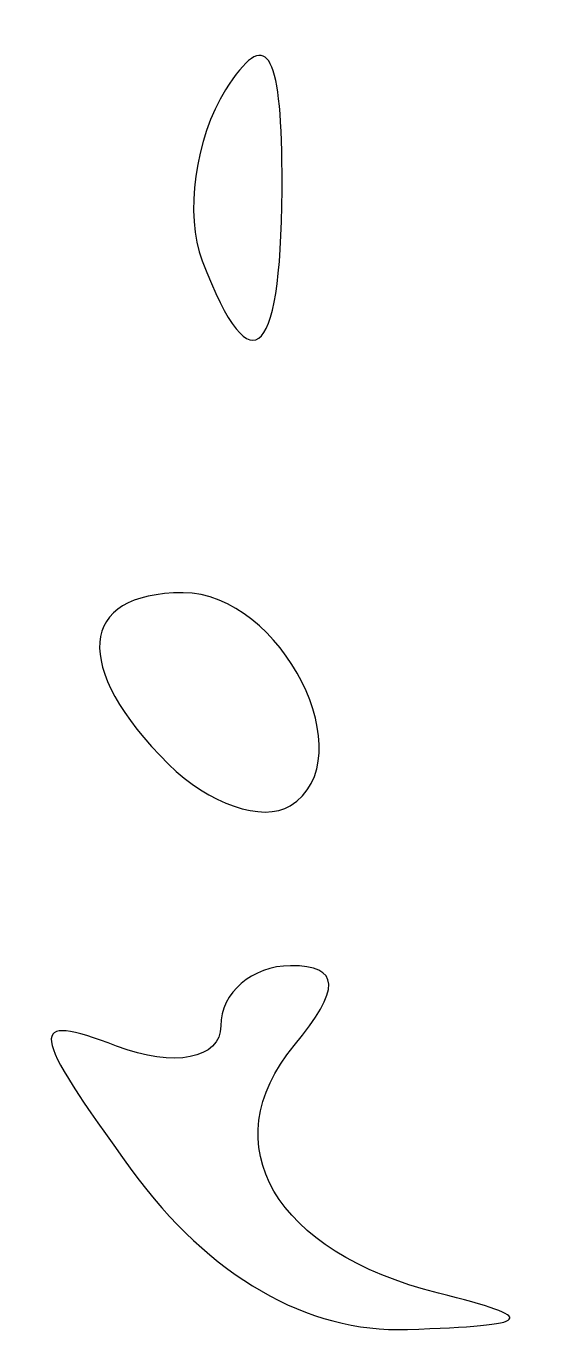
# Model space of a CAD drawing. Header units: centimetres. Extents: x -12.1 to 12.1, y -9.6 to 9.6.
# Drawn here: x 10.157 to 10.376, y 5.701 to 6.258 of the extents above; entities that cross this region are included whole.
import ezdxf

# ---------------------------------------------------------------- set-up
doc = ezdxf.new("R2010")
doc.units = ezdxf.units.CM
doc.header["$MEASUREMENT"] = 0
doc.layers.add('Layer 1', color=7, linetype='Continuous')

msp = doc.modelspace()

# ---------------------------------------------------------------- linework, layer by layer
at = {"layer": 'Layer 1'}
for points, knots in [([(10.23144, 6.15763), (10.22396, 6.17714), (10.22845, 6.20988), (10.24143, 6.23039), (10.24143, 6.23039), (10.25861, 6.25753), (10.26515, 6.24787), (10.26544, 6.19492), (10.26544, 6.19492), (10.26588, 6.11591), (10.25291, 6.10168), (10.23144, 6.15763)], [0, 0, 0, 0, 0.25, 0.25, 0.25, 0.25, 0.5, 0.5, 0.5, 0.5, 1, 1, 1, 1]), ([(10.21717, 5.9433), (10.17579, 5.98467), (10.17846, 6.01632), (10.22333, 6.01632), (10.22333, 6.01632), (10.26526, 6.01632), (10.30092, 5.94539), (10.26893, 5.92562), (10.26893, 5.92562), (10.25734, 5.91846), (10.23405, 5.92642), (10.21717, 5.9433)], [0, 0, 0, 0, 0.25, 0.25, 0.25, 0.25, 0.5, 0.5, 0.5, 0.5, 1, 1, 1, 1]), ([(10.20157, 5.77045), (10.15746, 5.83092), (10.15656, 5.8381), (10.19496, 5.82337), (10.19496, 5.82337), (10.2194, 5.81399), (10.23939, 5.81785), (10.23939, 5.83195), (10.23939, 5.83195), (10.23939, 5.84604), (10.25276, 5.85757), (10.26909, 5.85757), (10.26909, 5.85757), (10.29026, 5.85757), (10.2907, 5.84782), (10.2706, 5.82361), (10.2706, 5.82361), (10.23559, 5.78142), (10.26226, 5.7356), (10.332, 5.71818), (10.332, 5.71818), (10.37558, 5.70729), (10.37325, 5.70457), (10.31877, 5.70272), (10.31877, 5.70272), (10.27607, 5.70128), (10.23453, 5.72529), (10.20157, 5.77045)], [0, 0, 0, 0, 0.125, 0.125, 0.125, 0.125, 0.25, 0.25, 0.25, 0.25, 0.375, 0.375, 0.375, 0.375, 0.5, 0.5, 0.5, 0.5, 0.625, 0.625, 0.625, 0.625, 0.75, 0.75, 0.75, 0.75, 1, 1, 1, 1])]:
    msp.add_open_spline(points, degree=3, knots=knots, dxfattribs=at)

doc.saveas('drawing.dxf')
